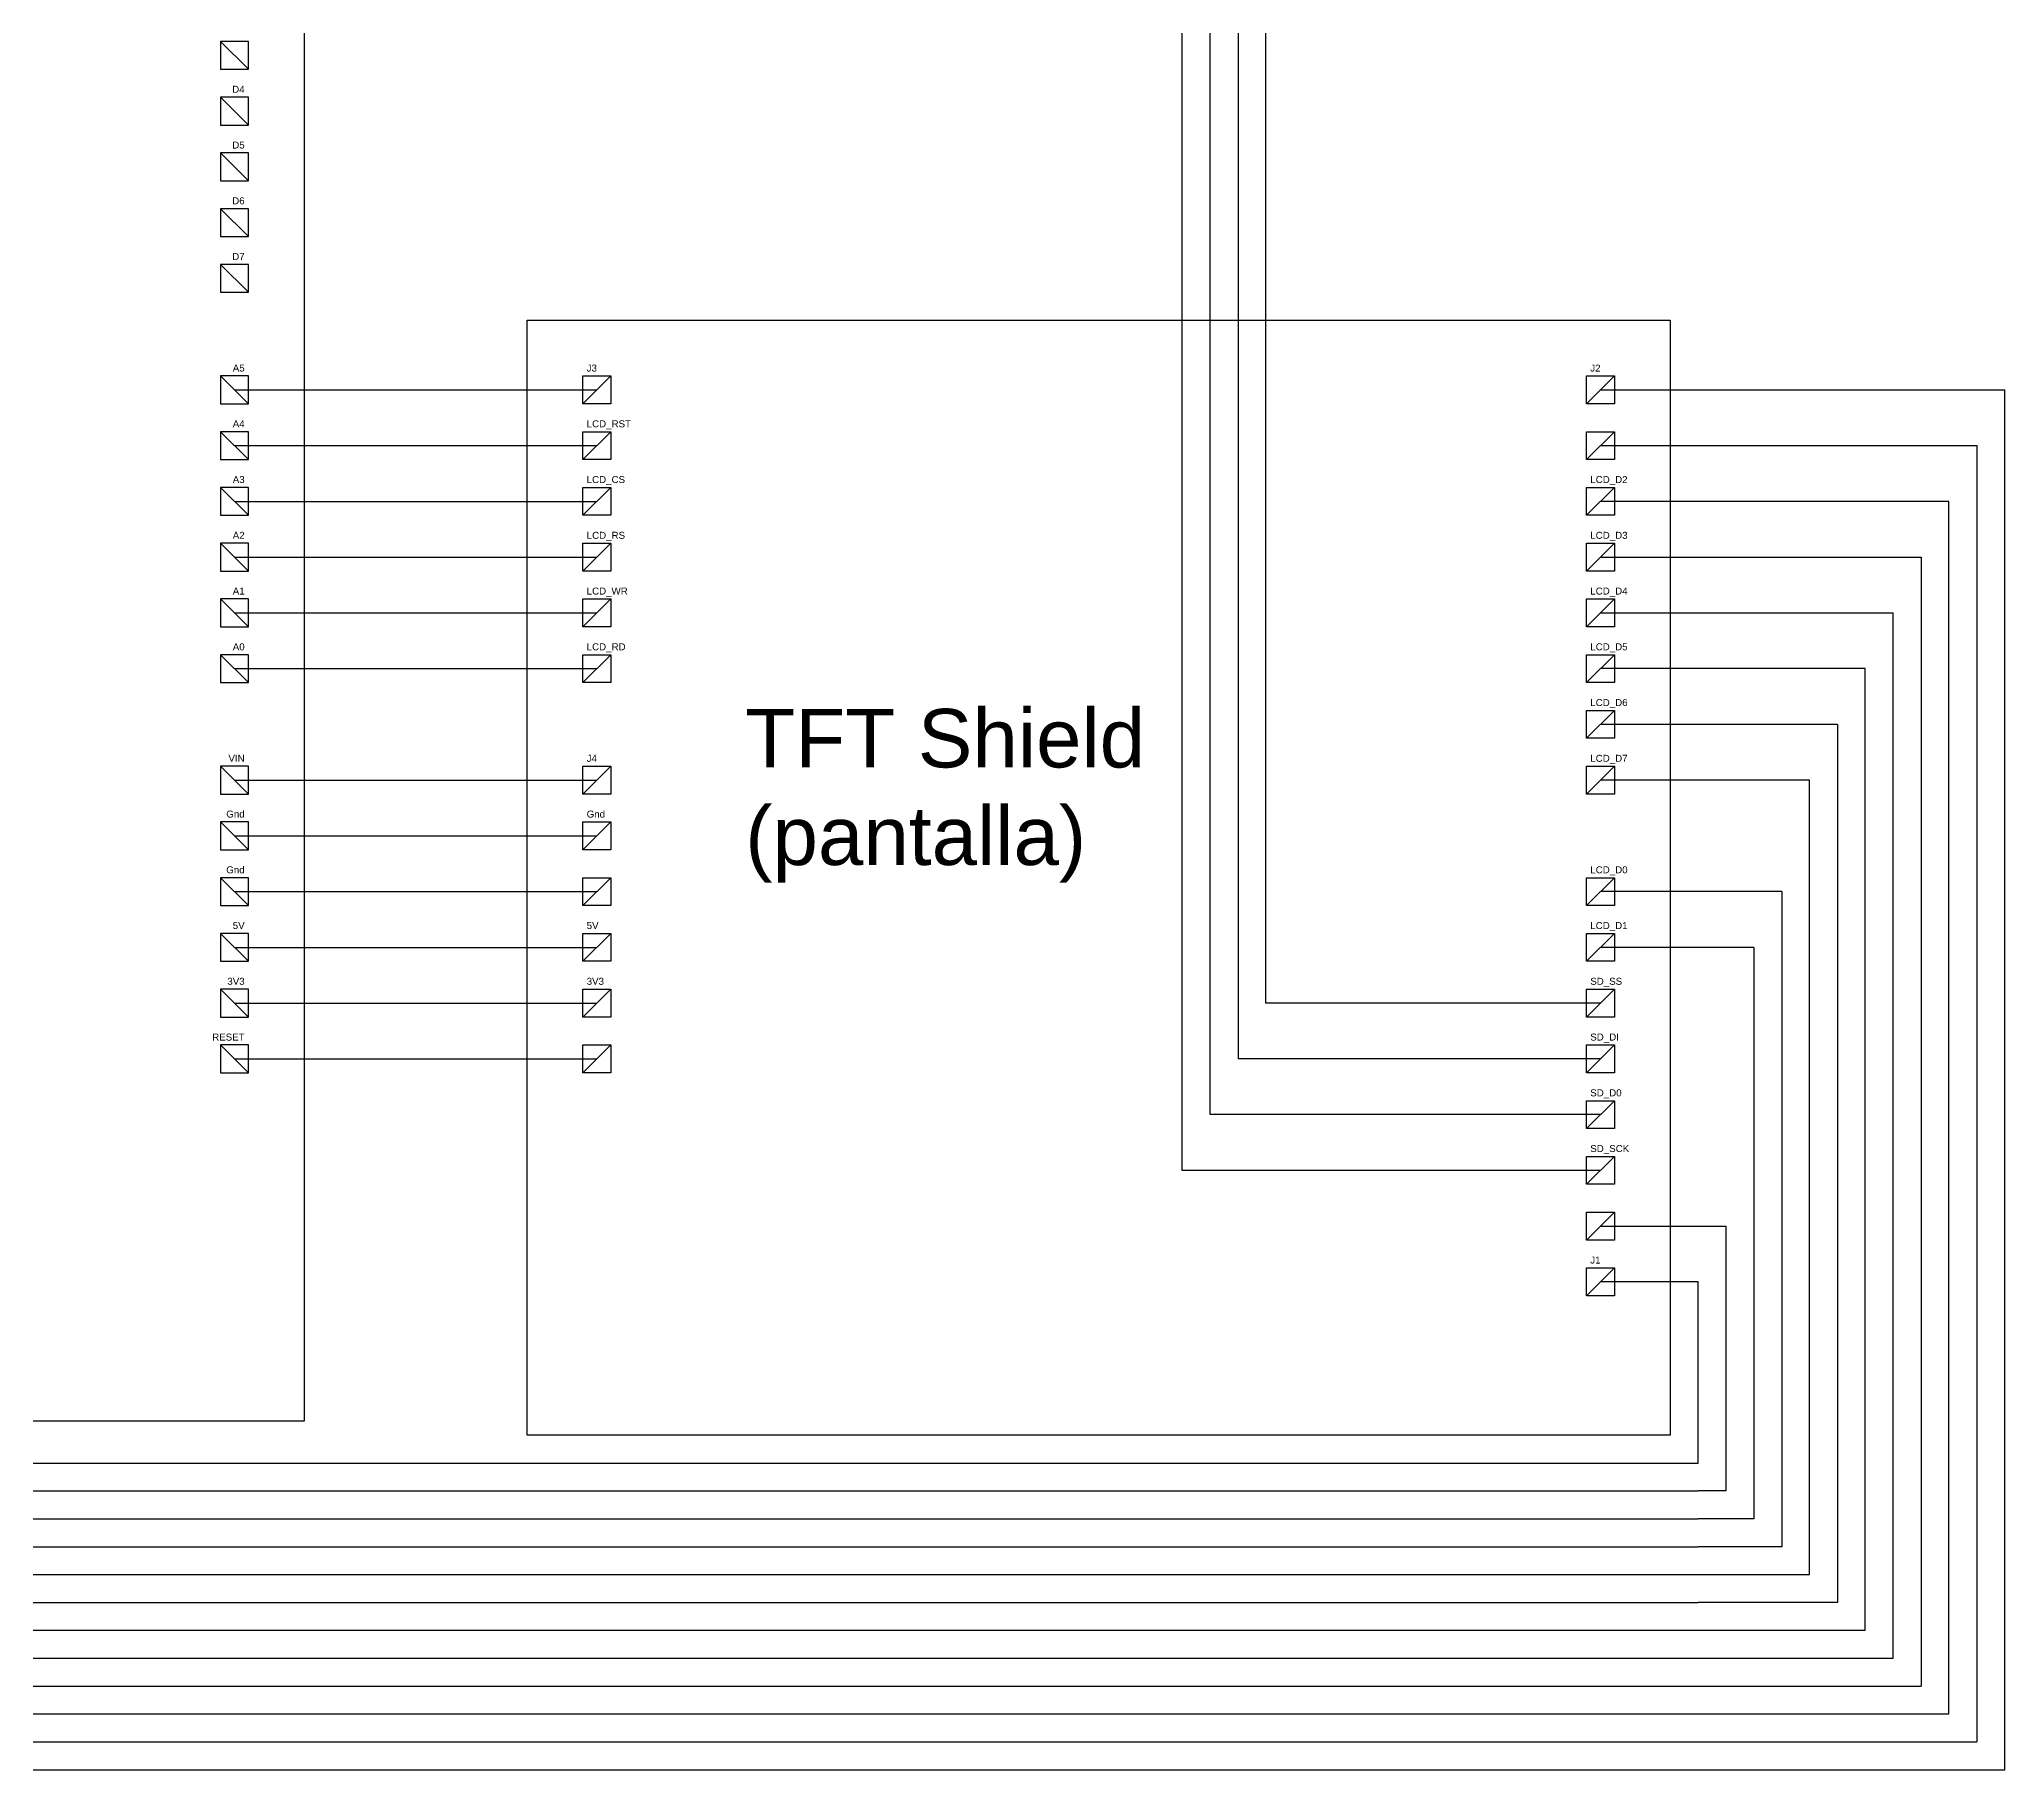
# Model space of a CAD drawing. Header units: millimetres. Extents: x -735 to 560, y -280 to 1015.
# Drawn here: x -145 to 560, y -280 to 341 of the extents above; entities that cross this region are included whole.
import ezdxf

# ---------------------------------------------------------------- set-up
doc = ezdxf.new("R2010")
doc.units = ezdxf.units.MM
doc.layers.add('WIRE', color=10, linetype='Continuous')
doc.styles.get("Standard").update_dxf_attribs({"font": 'arial.ttf'})

msp = doc.modelspace()

# ---------------------------------------------------------------- linework, layer by layer
for p, q in [((-70, 340), (-80, 340)), ((-80, 340), (-80, 330)), ((-80, 340), (-70, 330)), ((-70, 330), (-70, 340)), ((-80, 330), (-70, 330)), ((-70, 320), (-80, 320)), ((-80, 320), (-80, 310)), ((-80, 320), (-70, 310)), ((-70, 310), (-70, 320)), ((-80, 310), (-70, 310)), ((-70, 300), (-80, 300)), ((-80, 300), (-80, 290)), ((-80, 300), (-70, 290)), ((-70, 290), (-70, 300)), ((-80, 290), (-70, 290)), ((-70, 280), (-80, 280)), ((-80, 280), (-80, 270)), ((-80, 280), (-70, 270)), ((-70, 270), (-70, 280)), ((-80, 270), (-70, 270)), ((-70, 260), (-80, 260)), ((-80, 260), (-80, 250)), ((-80, 260), (-70, 250)), ((-70, 250), (-70, 260)), ((-80, 250), (-70, 250)), ((-70, 220), (-80, 220)), ((-80, 220), (-80, 210)), ((-80, 220), (-70, 210)), ((-70, 210), (-70, 220)), ((50, 210), (50, 220)), ((50, 220), (60, 220)), ((60, 220), (50, 210)), ((60, 220), (60, 210)), ((410, 210), (410, 220)), ((410, 220), (420, 220)), ((420, 220), (410, 210)), ((420, 220), (420, 210)), ((-80, 210), (-70, 210)), ((60, 210), (50, 210)), ((420, 210), (410, 210)), ((-70, 200), (-80, 200)), ((-80, 200), (-80, 190)), ((-80, 200), (-70, 190)), ((-70, 190), (-70, 200)), ((50, 190), (50, 200)), ((50, 200), (60, 200)), ((60, 200), (50, 190)), ((60, 200), (60, 190)), ((410, 190), (410, 200)), ((410, 200), (420, 200)), ((420, 200), (410, 190)), ((420, 200), (420, 190)), ((-80, 190), (-70, 190)), ((60, 190), (50, 190)), ((420, 190), (410, 190)), ((-70, 180), (-80, 180)), ((-80, 180), (-80, 170)), ((-80, 180), (-70, 170)), ((-70, 170), (-70, 180)), ((50, 170), (50, 180)), ((50, 180), (60, 180)), ((60, 180), (50, 170)), ((60, 180), (60, 170)), ((410, 170), (410, 180)), ((410, 180), (420, 180)), ((420, 180), (410, 170)), ((420, 180), (420, 170)), ((-80, 170), (-70, 170)), ((60, 170), (50, 170)), ((420, 170), (410, 170)), ((-70, 160), (-80, 160)), ((-80, 160), (-80, 150)), ((-80, 160), (-70, 150)), ((-70, 150), (-70, 160)), ((50, 150), (50, 160)), ((50, 160), (60, 160)), ((60, 160), (50, 150)), ((60, 160), (60, 150)), ((410, 150), (410, 160)), ((410, 160), (420, 160)), ((420, 160), (410, 150)), ((420, 160), (420, 150)), ((-80, 150), (-70, 150)), ((60, 150), (50, 150)), ((420, 150), (410, 150)), ((-70, 140), (-80, 140)), ((-80, 140), (-80, 130)), ((-80, 140), (-70, 130)), ((-70, 130), (-70, 140)), ((50, 130), (50, 140)), ((50, 140), (60, 140)), ((60, 140), (50, 130)), ((60, 140), (60, 130)), ((410, 130), (410, 140)), ((410, 140), (420, 140)), ((420, 140), (410, 130)), ((420, 140), (420, 130)), ((-80, 130), (-70, 130)), ((60, 130), (50, 130)), ((420, 130), (410, 130)), ((-70, 120), (-80, 120)), ((-80, 120), (-80, 110)), ((-80, 120), (-70, 110)), ((-70, 110), (-70, 120)), ((50, 110), (50, 120)), ((50, 120), (60, 120)), ((60, 120), (50, 110)), ((60, 120), (60, 110)), ((410, 110), (410, 120)), ((410, 120), (420, 120)), ((420, 120), (410, 110)), ((420, 120), (420, 110)), ((-80, 110), (-70, 110)), ((60, 110), (50, 110)), ((420, 110), (410, 110)), ((410, 90), (410, 100)), ((410, 100), (420, 100)), ((420, 100), (410, 90)), ((420, 100), (420, 90)), ((420, 90), (410, 90)), ((-70, 80), (-80, 80)), ((-80, 80), (-80, 70)), ((-80, 80), (-70, 70)), ((-70, 70), (-70, 80)), ((50, 70), (50, 80)), ((50, 80), (60, 80)), ((60, 80), (50, 70)), ((60, 80), (60, 70)), ((410, 70), (410, 80)), ((410, 80), (420, 80)), ((420, 80), (410, 70)), ((420, 80), (420, 70)), ((-80, 70), (-70, 70)), ((60, 70), (50, 70)), ((420, 70), (410, 70)), ((-70, 60), (-80, 60)), ((-80, 60), (-80, 50)), ((-80, 60), (-70, 50)), ((-70, 50), (-70, 60)), ((50, 50), (50, 60)), ((50, 60), (60, 60)), ((60, 60), (50, 50)), ((60, 60), (60, 50)), ((-80, 50), (-70, 50)), ((60, 50), (50, 50)), ((-70, 40), (-80, 40)), ((-80, 40), (-80, 30)), ((-80, 40), (-70, 30)), ((-70, 30), (-70, 40)), ((50, 30), (50, 40)), ((50, 40), (60, 40)), ((60, 40), (50, 30)), ((60, 40), (60, 30)), ((410, 30), (410, 40)), ((410, 40), (420, 40)), ((420, 40), (410, 30)), ((420, 40), (420, 30)), ((-80, 30), (-70, 30)), ((60, 30), (50, 30)), ((420, 30), (410, 30)), ((-70, 20), (-80, 20)), ((-80, 20), (-80, 10)), ((-80, 20), (-70, 10)), ((-70, 10), (-70, 20)), ((50, 10), (50, 20)), ((50, 20), (60, 20)), ((60, 20), (50, 10)), ((60, 20), (60, 10)), ((410, 10), (410, 20)), ((410, 20), (420, 20)), ((420, 20), (410, 10)), ((420, 20), (420, 10)), ((-80, 10), (-70, 10)), ((60, 10), (50, 10)), ((420, 10), (410, 10)), ((-70, 0), (-80, 0)), ((-80, 0), (-80, -10)), ((-80, 0), (-70, -10)), ((-70, -10), (-70, 0)), ((50, -10), (50, 0)), ((50, 0), (60, 0)), ((60, 0), (50, -10)), ((60, 0), (60, -10)), ((410, -10), (410, 0)), ((410, 0), (420, 0)), ((420, 0), (410, -10)), ((420, 0), (420, -10)), ((-80, -10), (-70, -10)), ((60, -10), (50, -10)), ((420, -10), (410, -10)), ((-70, -20), (-80, -20)), ((-80, -20), (-80, -30)), ((-80, -20), (-70, -30)), ((-70, -30), (-70, -20)), ((50, -30), (50, -20)), ((50, -20), (60, -20)), ((60, -20), (50, -30)), ((60, -20), (60, -30)), ((410, -30), (410, -20)), ((410, -20), (420, -20)), ((420, -20), (410, -30)), ((420, -20), (420, -30)), ((-80, -30), (-70, -30)), ((60, -30), (50, -30)), ((420, -30), (410, -30)), ((410, -50), (410, -40)), ((410, -40), (420, -40)), ((420, -40), (410, -50)), ((420, -40), (420, -50)), ((420, -50), (410, -50)), ((410, -70), (410, -60)), ((410, -60), (420, -60)), ((420, -60), (410, -70)), ((420, -60), (420, -70)), ((420, -70), (410, -70)), ((410, -90), (410, -80)), ((410, -80), (420, -80)), ((420, -80), (410, -90)), ((420, -80), (420, -90)), ((420, -90), (410, -90)), ((410, -110), (410, -100)), ((410, -100), (420, -100)), ((420, -100), (410, -110)), ((420, -100), (420, -110)), ((420, -110), (410, -110))]:
    msp.add_line(p, q)
for points in [[(-465, 520), (-50, 520), (-50, -155), (-465, -155)], [(30, 240), (440, 240), (440, -160), (30, -160)]]:
    msp.add_lwpolyline(points, close=True)
at = {"layer": 'WIRE'}
for p, q in [((295, -5), (295, 550)), ((285, 540), (285, -25)), ((275, -45), (275, 530)), ((265, -65), (265, 520)), ((-75, 215), (55, 215)), ((415, 215), (560, 215)), ((560, -280), (560, 215)), ((-75, 195), (55, 195)), ((415, 195), (550, 195)), ((550, 195), (550, -270)), ((-75, 175), (55, 175)), ((540, 175), (415, 175)), ((540, -260), (540, 175)), ((-75, 155), (55, 155)), ((415, 155), (530, 155)), ((530, 155), (530, -250)), ((-75, 135), (55, 135)), ((415, 135), (520, 135)), ((520, -240), (520, 135)), ((-75, 115), (55, 115)), ((510, 115), (415, 115)), ((510, -230), (510, 115)), ((500, 95), (415, 95)), ((500, 95), (500, -220)), ((-75, 75), (55, 75)), ((490, 75), (415, 75)), ((490, -210), (490, 75)), ((-75, 55), (55, 55)), ((-75, 35), (55, 35)), ((480, 35), (415, 35)), ((480, 35), (480, -200)), ((-75, 15), (55, 15)), ((470, 15), (415, 15)), ((470, 15), (470, -190)), ((-75, -5), (55, -5)), ((415, -5), (295, -5)), ((-75, -25), (55, -25)), ((415, -25), (285, -25)), ((415, -45), (275, -45)), ((415, -65), (265, -65)), ((415, -85), (460, -85)), ((460, -85), (460, -180)), ((450, -105), (415, -105)), ((450, -170), (450, -105)), ((-445, -170), (450, -170)), ((-445, -180), (450, -180)), ((460, -180), (450, -180)), ((-445, -190), (450, -190)), ((470, -190), (450, -190)), ((-445, -200), (450, -200)), ((480, -200), (450, -200)), ((-445, -210), (450, -210)), ((450, -210), (490, -210)), ((-445, -220), (450, -220)), ((500, -220), (450, -220)), ((-445, -230), (450, -230)), ((450, -230), (510, -230)), ((-445, -240), (450, -240)), ((450, -240), (520, -240)), ((-445, -250), (450, -250)), ((450, -250), (530, -250)), ((-445, -260), (450, -260)), ((450, -260), (540, -260)), ((-445, -270), (450, -270)), ((450, -270), (550, -270)), ((-445, -280), (450, -280)), ((450, -280), (560, -280))]:
    msp.add_line(p, q, dxfattribs=at)

# ---------------------------------------------------------------- texts
for s, width, heights, insert, char_height, attachment_point in [('D4', 6.5842, [0], (-71.34, 324.08), 2.5, 3), ('D5', 6.5842, [0], (-71.34, 304.08), 2.5, 3), ('D6', 6.5842, [0], (-71.34, 284.08), 2.5, 3), ('D7', 6.5842, [0], (-71.34, 264.08), 2.5, 3), ('A5', 6.5842, [0], (-71.34, 224.08), 2.5, 3), ('J3', 6.5842, [0], (51.34, 224.08), 2.5, 1), ('J2', 6.5842, [0], (411.34, 224.08), 2.5, 1), ('A4', 6.5842, [0], (-71.34, 204.08), 2.5, 3), ('LCD_RST', 6.5842, [0], (51.34, 204.08), 2.5, 1), ('A3', 6.5842, [0], (-71.34, 184.08), 2.5, 3), ('LCD_CS', 6.5842, [0], (51.34, 184.08), 2.5, 1), ('LCD_D2', 6.5842, [0], (411.34, 184.08), 2.5, 1), ('A2', 6.5842, [0], (-71.34, 164.08), 2.5, 3), ('LCD_RS', 6.5842, [0], (51.34, 164.08), 2.5, 1), ('LCD_D3', 6.5842, [0], (411.34, 164.08), 2.5, 1), ('A1', 6.5842, [0], (-71.34, 144.08), 2.5, 3), ('LCD_WR', 6.5842, [0], (51.34, 144.08), 2.5, 1), ('LCD_D4', 6.5842, [0], (411.34, 144.08), 2.5, 1), ('A0', 6.5842, [0], (-71.34, 124.08), 2.5, 3), ('LCD_RD', 6.5842, [0], (51.34, 124.08), 2.5, 1), ('LCD_D5', 6.5842, [0], (411.34, 124.08), 2.5, 1), ('TFT Shield\\P(pantalla)', 150, [65], (108.23, 100.55), 21, 1), ('LCD_D6', 6.5842, [0], (411.34, 104.08), 2.5, 1), ('VIN', 6.5842, [0], (-71.34, 84.08), 2.5, 3), ('J4', 6.5842, [0], (51.34, 84.08), 2.5, 1), ('LCD_D7', 6.5842, [0], (411.34, 84.08), 2.5, 1), ('Gnd', 6.5842, [0], (-71.34, 64.08), 2.5, 3), ('Gnd', 6.5842, [0], (51.34, 64.08), 2.5, 1), ('Gnd', 6.5842, [0], (-71.34, 44.08), 2.5, 3), ('LCD_D0', 6.5842, [0], (411.34, 44.08), 2.5, 1), ('5V', 6.5842, [0], (-71.34, 24.08), 2.5, 3), ('5V', 6.5842, [0], (51.34, 24.08), 2.5, 1), ('LCD_D1', 6.5842, [0], (411.34, 24.08), 2.5, 1), ('3V3', 6.5842, [0], (-71.34, 4.08), 2.5, 3), ('3V3', 6.5842, [0], (51.34, 4.08), 2.5, 1), ('SD_SS', 6.5842, [0], (411.34, 4.08), 2.5, 1), ('RESET', 6.5842, [2.55], (-71.34, -15.92), 2.5, 3), ('SD_DI', 6.5842, [0], (411.34, -15.92), 2.5, 1), ('SD_D0', 6.5842, [0], (411.34, -35.92), 2.5, 1), ('SD_SCK', 6.5842, [0], (411.34, -55.92), 2.5, 1), ('J1', 6.5842, [0], (411.34, -95.92), 2.5, 1)]:
    msp.add_mtext_dynamic_manual_height_columns(s, width=width, gutter_width=12.5, heights=heights, dxfattribs=dict(insert=insert, char_height=char_height, attachment_point=attachment_point))

doc.saveas('drawing.dxf')
